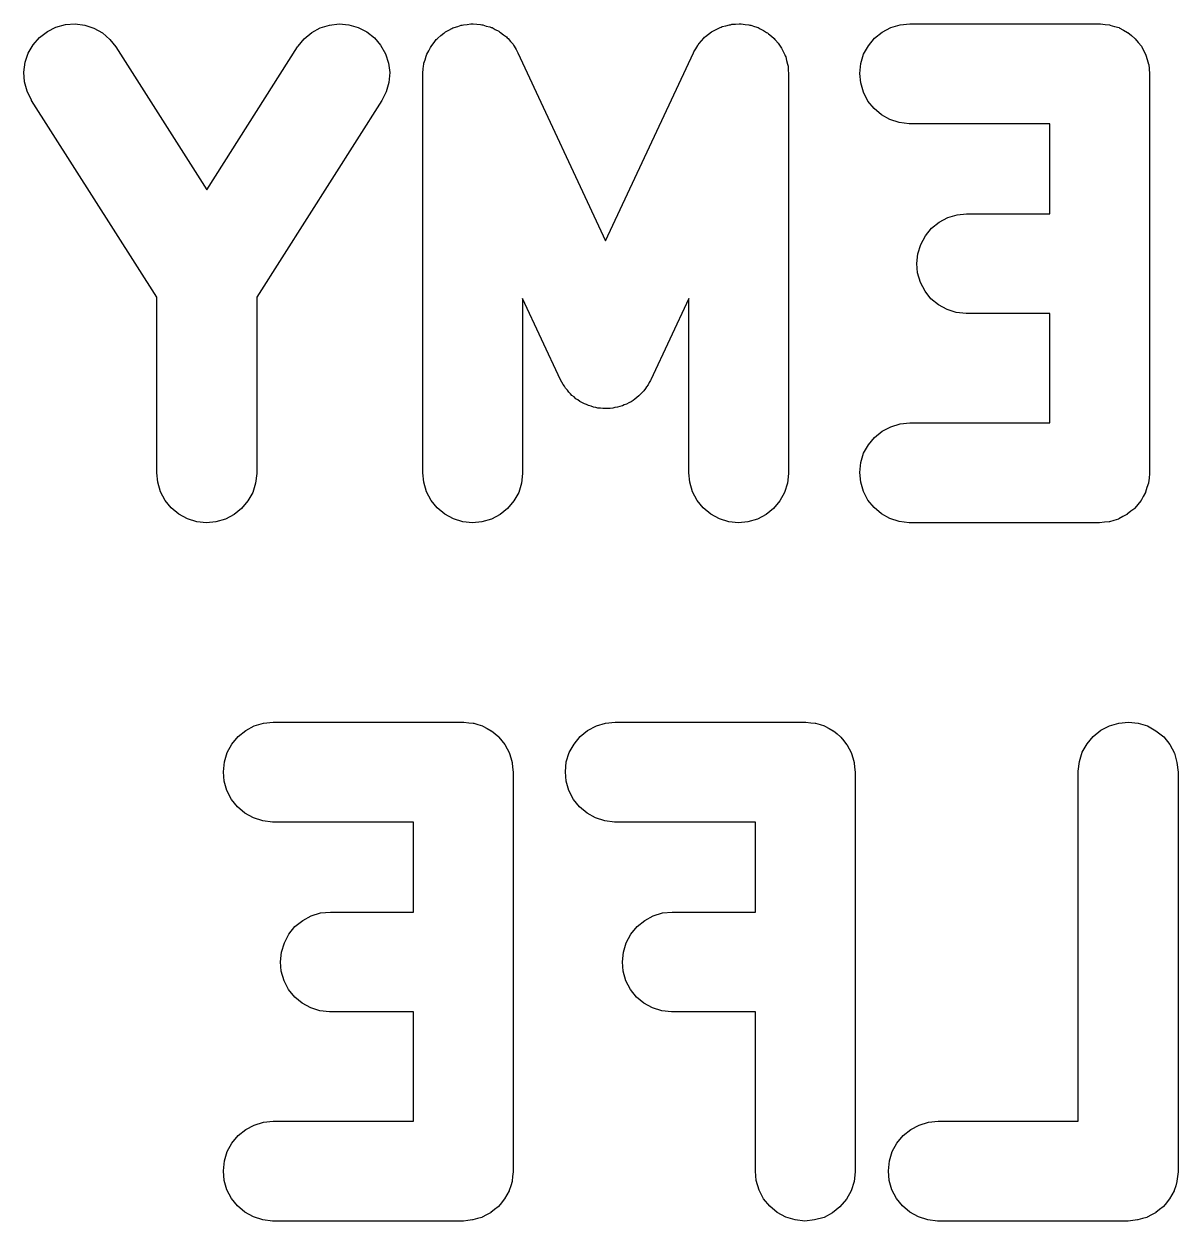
# Model space of a CAD drawing. Extents: x 119.7 to 160.3, y -116.7 to -64.
# Drawn here: x 135.777 to 140.116, y -116.679 to -112.179 of the extents above; entities that cross this region are included whole.
import ezdxf

# ---------------------------------------------------------------- set-up
doc = ezdxf.new("R2010")
doc.units = 0
doc.layers.add('BLACK', color=7, linetype='CONTINUOUS')

msp = doc.modelspace()

# ---------------------------------------------------------------- linework, layer by layer
at = {"layer": 'BLACK', "linetype": 'CONTINUOUS'}
for p, q in [((135.897, -112.191), (135.933, -112.181)), ((135.933, -112.181), (135.969, -112.179)), ((135.969, -112.179), (136.006, -112.183)), ((136.006, -112.183), (136.04, -112.195)), ((136.891, -112.194), (136.926, -112.183)), ((136.926, -112.183), (136.962, -112.179)), ((136.962, -112.179), (136.998, -112.182)), ((136.998, -112.182), (137.034, -112.192)), ((137.408, -112.188), (137.421, -112.184)), ((137.421, -112.184), (137.425, -112.183)), ((137.425, -112.183), (137.429, -112.182)), ((137.429, -112.182), (137.443, -112.181)), ((137.443, -112.181), (137.457, -112.179)), ((137.457, -112.179), (137.461, -112.179)), ((137.461, -112.179), (137.466, -112.179)), ((137.466, -112.179), (137.48, -112.18)), ((137.48, -112.18), (137.494, -112.181)), ((137.494, -112.181), (137.498, -112.182)), ((137.498, -112.182), (137.502, -112.182)), ((137.502, -112.182), (137.515, -112.187)), ((138.416, -112.186), (138.429, -112.182)), ((138.429, -112.182), (138.433, -112.182)), ((138.433, -112.182), (138.438, -112.18)), ((138.438, -112.18), (138.452, -112.18)), ((138.452, -112.18), (138.466, -112.179)), ((138.466, -112.179), (138.47, -112.179)), ((138.47, -112.179), (138.474, -112.179)), ((138.474, -112.179), (138.488, -112.181)), ((138.488, -112.181), (138.502, -112.182)), ((138.502, -112.182), (138.506, -112.184)), ((138.506, -112.184), (138.51, -112.184)), ((138.51, -112.184), (138.524, -112.189)), ((139.036, -112.193), (139.071, -112.182)), ((139.071, -112.182), (139.107, -112.179)), ((139.107, -112.179), (139.821, -112.179)), ((139.821, -112.179), (139.823, -112.179)), ((139.823, -112.179), (139.823, -112.179)), ((139.823, -112.179), (139.823, -112.179)), ((139.823, -112.179), (139.824, -112.179)), ((139.824, -112.179), (139.842, -112.181)), ((139.842, -112.181), (139.859, -112.182)), ((139.859, -112.182), (139.86, -112.183)), ((139.86, -112.183), (139.86, -112.183)), ((139.86, -112.183), (139.877, -112.188)), ((135.812, -112.257), (135.836, -112.23)), ((135.836, -112.23), (135.865, -112.207)), ((135.865, -112.207), (135.897, -112.191)), ((136.04, -112.195), (136.072, -112.213)), ((136.072, -112.213), (136.1, -112.237)), ((136.83, -112.235), (136.859, -112.211)), ((136.859, -112.211), (136.891, -112.194)), ((137.034, -112.192), (137.066, -112.209)), ((137.066, -112.209), (137.095, -112.231)), ((137.333, -112.232), (137.344, -112.223)), ((137.344, -112.223), (137.355, -112.214)), ((137.355, -112.214), (137.358, -112.212)), ((137.358, -112.212), (137.362, -112.209)), ((137.362, -112.209), (137.374, -112.203)), ((137.374, -112.203), (137.386, -112.196)), ((137.386, -112.196), (137.39, -112.194)), ((137.39, -112.194), (137.394, -112.192)), ((137.394, -112.192), (137.408, -112.188)), ((137.515, -112.187), (137.529, -112.19)), ((137.529, -112.19), (137.533, -112.192)), ((137.533, -112.192), (137.537, -112.193)), ((137.537, -112.193), (137.549, -112.2)), ((137.549, -112.2), (137.562, -112.206)), ((137.562, -112.206), (137.565, -112.209)), ((137.565, -112.209), (137.569, -112.211)), ((137.569, -112.211), (137.58, -112.22)), ((137.58, -112.22), (137.591, -112.228)), ((137.591, -112.228), (137.594, -112.231)), ((138.333, -112.232), (138.336, -112.229)), ((138.336, -112.229), (138.339, -112.226)), ((138.339, -112.226), (138.351, -112.218)), ((138.351, -112.218), (138.362, -112.209)), ((138.362, -112.209), (138.365, -112.207)), ((138.365, -112.207), (138.369, -112.205)), ((138.369, -112.205), (138.382, -112.199)), ((138.382, -112.199), (138.394, -112.192)), ((138.394, -112.192), (138.398, -112.191)), ((138.398, -112.191), (138.402, -112.189)), ((138.402, -112.189), (138.416, -112.186)), ((138.524, -112.189), (138.537, -112.193)), ((138.537, -112.193), (138.541, -112.195)), ((138.541, -112.195), (138.545, -112.197)), ((138.545, -112.197), (138.557, -112.204)), ((138.557, -112.204), (138.569, -112.211)), ((138.569, -112.211), (138.572, -112.213)), ((138.572, -112.213), (138.576, -112.216)), ((138.576, -112.216), (138.587, -112.225)), ((138.587, -112.225), (138.597, -112.234)), ((138.975, -112.233), (139.003, -112.21)), ((139.003, -112.21), (139.036, -112.193)), ((139.877, -112.188), (139.894, -112.193)), ((139.894, -112.193), (139.895, -112.194)), ((139.895, -112.194), (139.895, -112.194)), ((139.895, -112.194), (139.911, -112.202)), ((139.911, -112.202), (139.926, -112.211)), ((139.926, -112.211), (139.927, -112.211)), ((139.927, -112.211), (139.927, -112.211)), ((139.927, -112.211), (139.941, -112.223)), ((139.941, -112.223), (139.954, -112.234)), ((135.793, -112.289), (135.812, -112.257)), ((136.1, -112.237), (136.122, -112.265)), ((136.122, -112.265), (136.464, -112.803)), ((136.464, -112.803), (136.806, -112.265)), ((136.806, -112.265), (136.808, -112.263)), ((136.808, -112.263), (136.83, -112.235)), ((137.095, -112.231), (137.118, -112.259)), ((137.118, -112.259), (137.136, -112.291)), ((137.299, -112.28), (137.305, -112.267)), ((137.305, -112.267), (137.308, -112.264)), ((137.308, -112.264), (137.31, -112.26)), ((137.31, -112.26), (137.319, -112.249)), ((137.319, -112.249), (137.327, -112.238)), ((137.327, -112.238), (137.33, -112.235)), ((137.33, -112.235), (137.333, -112.232)), ((137.594, -112.231), (137.597, -112.234)), ((137.597, -112.234), (137.606, -112.245)), ((137.606, -112.245), (137.616, -112.255)), ((137.616, -112.255), (137.618, -112.259)), ((137.618, -112.259), (137.62, -112.262)), ((137.62, -112.262), (137.627, -112.275)), ((137.627, -112.275), (137.634, -112.287)), ((138.295, -112.284), (138.303, -112.272)), ((138.303, -112.272), (138.31, -112.26)), ((138.31, -112.26), (138.312, -112.257)), ((138.312, -112.257), (138.315, -112.253)), ((138.315, -112.253), (138.324, -112.243)), ((138.324, -112.243), (138.333, -112.232)), ((138.597, -112.234), (138.6, -112.237)), ((138.6, -112.237), (138.603, -112.24)), ((138.603, -112.24), (138.612, -112.251)), ((138.612, -112.251), (138.62, -112.262)), ((138.62, -112.262), (138.622, -112.266)), ((138.622, -112.266), (138.625, -112.27)), ((138.625, -112.27), (138.631, -112.282)), ((138.934, -112.293), (138.952, -112.261)), ((138.952, -112.261), (138.975, -112.233)), ((139.954, -112.234), (139.955, -112.234)), ((139.955, -112.234), (139.955, -112.235)), ((139.955, -112.235), (139.966, -112.249)), ((139.966, -112.249), (139.978, -112.262)), ((139.978, -112.262), (139.978, -112.263)), ((139.978, -112.263), (139.978, -112.263)), ((139.978, -112.263), (139.986, -112.279)), ((135.782, -112.323), (135.793, -112.289)), ((137.136, -112.291), (137.147, -112.326)), ((137.281, -112.327), (137.285, -112.314)), ((137.285, -112.314), (137.289, -112.3)), ((137.289, -112.3), (137.291, -112.296)), ((137.291, -112.296), (137.292, -112.292)), ((137.292, -112.292), (137.299, -112.28)), ((137.634, -112.287), (137.964, -112.994)), ((137.964, -112.994), (138.294, -112.287)), ((138.294, -112.287), (138.295, -112.284)), ((138.631, -112.282), (138.638, -112.295)), ((138.638, -112.295), (138.639, -112.299)), ((138.639, -112.299), (138.641, -112.303)), ((138.641, -112.303), (138.644, -112.316)), ((138.644, -112.316), (138.648, -112.33)), ((138.923, -112.328), (138.934, -112.293)), ((139.986, -112.279), (139.995, -112.295)), ((139.995, -112.295), (139.995, -112.295)), ((139.995, -112.295), (139.995, -112.296)), ((139.995, -112.296), (140, -112.313)), ((140, -112.313), (140.005, -112.33)), ((135.777, -112.36), (135.782, -112.323)), ((135.779, -112.396), (135.777, -112.36)), ((137.147, -112.326), (137.152, -112.362)), ((137.152, -112.362), (137.149, -112.399)), ((137.277, -112.363), (137.278, -112.349)), ((137.277, -112.366), (137.277, -112.363)), ((137.278, -112.349), (137.279, -112.336)), ((137.279, -112.336), (137.28, -112.331)), ((137.28, -112.331), (137.281, -112.327)), ((138.648, -112.33), (138.649, -112.334)), ((138.649, -112.334), (138.65, -112.338)), ((138.65, -112.338), (138.65, -112.352)), ((138.65, -112.352), (138.652, -112.366)), ((138.92, -112.365), (138.923, -112.328)), ((138.923, -112.401), (138.92, -112.365)), ((140.005, -112.33), (140.005, -112.33)), ((140.005, -112.33), (140.006, -112.331)), ((140.006, -112.331), (140.007, -112.348)), ((140.007, -112.348), (140.009, -112.366)), ((135.789, -112.432), (135.779, -112.396)), ((137.149, -112.399), (137.139, -112.434)), ((137.277, -113.866), (137.277, -112.366)), ((138.652, -112.366), (138.652, -113.866)), ((138.933, -112.436), (138.923, -112.401)), ((140.009, -112.366), (140.009, -113.866)), ((135.805, -112.465), (135.789, -112.432)), ((137.139, -112.434), (137.122, -112.467)), ((138.95, -112.469), (138.933, -112.436)), ((135.806, -112.467), (135.805, -112.465)), ((136.277, -113.206), (135.806, -112.467)), ((137.122, -112.467), (136.652, -113.206)), ((138.973, -112.497), (138.95, -112.469)), ((139.001, -112.521), (138.973, -112.497)), ((139.033, -112.538), (139.001, -112.521)), ((139.068, -112.549), (139.033, -112.538)), ((139.105, -112.554), (139.068, -112.549)), ((139.107, -112.554), (139.105, -112.554)), ((139.634, -112.554), (139.107, -112.554)), ((139.634, -112.893), (139.634, -112.554)), ((139.25, -112.907), (139.285, -112.896)), ((139.285, -112.896), (139.321, -112.893)), ((139.321, -112.893), (139.634, -112.893)), ((139.166, -112.976), (139.189, -112.947)), ((139.189, -112.947), (139.218, -112.924)), ((139.218, -112.924), (139.25, -112.907)), ((139.149, -113.008), (139.166, -112.976)), ((139.138, -113.043), (139.149, -113.008)), ((139.134, -113.079), (139.138, -113.043)), ((139.137, -113.115), (139.134, -113.079)), ((139.148, -113.151), (139.137, -113.115)), ((139.165, -113.183), (139.148, -113.151)), ((136.277, -113.866), (136.277, -113.206)), ((136.652, -113.206), (136.652, -113.866)), ((137.794, -113.517), (137.652, -113.211)), ((137.652, -113.211), (137.652, -113.866)), ((138.277, -113.211), (138.134, -113.517)), ((138.277, -113.866), (138.277, -113.211)), ((139.187, -113.212), (139.165, -113.183)), ((139.215, -113.235), (139.187, -113.212)), ((139.248, -113.253), (139.215, -113.235)), ((139.282, -113.264), (139.248, -113.253)), ((139.319, -113.268), (139.282, -113.264)), ((139.321, -113.268), (139.319, -113.268)), ((139.634, -113.268), (139.321, -113.268)), ((139.634, -113.679), (139.634, -113.268)), ((137.799, -113.525), (137.794, -113.517)), ((137.804, -113.534), (137.799, -113.525)), ((137.809, -113.541), (137.804, -113.534)), ((138.128, -113.527), (138.124, -113.536)), ((138.133, -113.519), (138.128, -113.527)), ((138.134, -113.517), (138.133, -113.519)), ((137.813, -113.548), (137.809, -113.541)), ((137.82, -113.556), (137.813, -113.548)), ((137.825, -113.563), (137.82, -113.556)), ((137.832, -113.569), (137.825, -113.563)), ((137.837, -113.576), (137.832, -113.569)), ((137.845, -113.581), (137.837, -113.576)), ((138.089, -113.577), (138.081, -113.583)), ((138.095, -113.571), (138.089, -113.577)), ((138.101, -113.565), (138.095, -113.571)), ((138.107, -113.558), (138.101, -113.565)), ((138.114, -113.55), (138.107, -113.558)), ((138.118, -113.543), (138.114, -113.55)), ((138.124, -113.536), (138.118, -113.543)), ((137.852, -113.588), (137.845, -113.581)), ((137.86, -113.592), (137.852, -113.588)), ((137.867, -113.598), (137.86, -113.592)), ((137.875, -113.602), (137.867, -113.598)), ((137.884, -113.607), (137.875, -113.602)), ((137.892, -113.61), (137.884, -113.607)), ((137.9, -113.613), (137.892, -113.61)), ((137.909, -113.616), (137.9, -113.613)), ((137.918, -113.619), (137.909, -113.616)), ((137.927, -113.621), (137.918, -113.619)), ((137.935, -113.623), (137.927, -113.621)), ((137.945, -113.623), (137.935, -113.623)), ((137.954, -113.625), (137.945, -113.623)), ((137.963, -113.624), (137.954, -113.625)), ((137.972, -113.625), (137.963, -113.624)), ((137.981, -113.624), (137.972, -113.625)), ((137.991, -113.623), (137.981, -113.624)), ((137.999, -113.621), (137.991, -113.623)), ((138.008, -113.62), (137.999, -113.621)), ((138.017, -113.617), (138.008, -113.62)), ((138.027, -113.614), (138.017, -113.617)), ((138.034, -113.611), (138.027, -113.614)), ((138.042, -113.608), (138.034, -113.611)), ((138.051, -113.603), (138.042, -113.608)), ((138.06, -113.599), (138.051, -113.603)), ((138.067, -113.594), (138.06, -113.599)), ((138.074, -113.59), (138.067, -113.594)), ((138.081, -113.583), (138.074, -113.59)), ((138.975, -113.733), (139.003, -113.71)), ((139.003, -113.71), (139.036, -113.693)), ((139.036, -113.693), (139.071, -113.682)), ((139.071, -113.682), (139.107, -113.679)), ((139.107, -113.679), (139.634, -113.679)), ((138.952, -113.761), (138.975, -113.733)), ((138.923, -113.828), (138.934, -113.793)), ((138.934, -113.793), (138.952, -113.761)), ((138.92, -113.865), (138.923, -113.828)), ((136.28, -113.902), (136.277, -113.866)), ((136.652, -113.869), (136.648, -113.905)), ((136.652, -113.866), (136.652, -113.869)), ((137.28, -113.902), (137.277, -113.866)), ((137.652, -113.869), (137.648, -113.905)), ((137.652, -113.866), (137.652, -113.869)), ((138.28, -113.902), (138.277, -113.866)), ((138.652, -113.869), (138.648, -113.905)), ((138.652, -113.866), (138.652, -113.869)), ((138.923, -113.901), (138.92, -113.865)), ((140.007, -113.886), (140.005, -113.904)), ((140.009, -113.869), (140.007, -113.886)), ((140.009, -113.866), (140.009, -113.867)), ((140.009, -113.867), (140.009, -113.867)), ((140.009, -113.867), (140.009, -113.867)), ((140.009, -113.867), (140.009, -113.869)), ((136.291, -113.938), (136.28, -113.902)), ((136.308, -113.97), (136.291, -113.938)), ((136.637, -113.94), (136.619, -113.972)), ((136.648, -113.905), (136.637, -113.94)), ((137.291, -113.938), (137.28, -113.902)), ((137.308, -113.97), (137.291, -113.938)), ((137.637, -113.94), (137.619, -113.972)), ((137.648, -113.905), (137.637, -113.94)), ((138.291, -113.938), (138.28, -113.902)), ((138.308, -113.97), (138.291, -113.938)), ((138.637, -113.94), (138.619, -113.972)), ((138.648, -113.905), (138.637, -113.94)), ((138.933, -113.936), (138.923, -113.901)), ((138.95, -113.969), (138.933, -113.936)), ((139.994, -113.94), (139.985, -113.955)), ((139.999, -113.922), (139.994, -113.939)), ((139.994, -113.939), (139.994, -113.939)), ((139.994, -113.939), (139.994, -113.94)), ((140.005, -113.905), (139.999, -113.922)), ((140.005, -113.904), (140.005, -113.904)), ((140.005, -113.904), (140.005, -113.905)), ((136.331, -113.998), (136.308, -113.97)), ((136.619, -113.972), (136.595, -114)), ((137.331, -113.998), (137.308, -113.97)), ((137.619, -113.972), (137.595, -114)), ((138.331, -113.998), (138.308, -113.97)), ((138.619, -113.972), (138.595, -114)), ((138.973, -113.997), (138.95, -113.969)), ((139.965, -113.985), (139.954, -113.999)), ((139.976, -113.972), (139.965, -113.985)), ((139.977, -113.971), (139.976, -113.971)), ((139.976, -113.971), (139.976, -113.972)), ((139.985, -113.955), (139.977, -113.971)), ((136.359, -114.022), (136.331, -113.998)), ((136.392, -114.039), (136.359, -114.022)), ((136.567, -114.023), (136.535, -114.04)), ((136.595, -114), (136.567, -114.023)), ((137.359, -114.022), (137.331, -113.998)), ((137.392, -114.039), (137.359, -114.022)), ((137.567, -114.023), (137.535, -114.04)), ((137.595, -114), (137.567, -114.023)), ((138.359, -114.022), (138.331, -113.998)), ((138.392, -114.039), (138.359, -114.022)), ((138.567, -114.023), (138.535, -114.04)), ((138.595, -114), (138.567, -114.023)), ((139.001, -114.021), (138.973, -113.997)), ((139.033, -114.038), (139.001, -114.021)), ((139.924, -114.023), (139.908, -114.031)), ((139.925, -114.023), (139.924, -114.023)), ((139.939, -114.011), (139.925, -114.022)), ((139.925, -114.022), (139.925, -114.023)), ((139.953, -114), (139.939, -114.011)), ((139.954, -113.999), (139.953, -114)), ((139.953, -114), (139.953, -114)), ((136.427, -114.05), (136.392, -114.039)), ((136.463, -114.054), (136.427, -114.05)), ((136.499, -114.05), (136.463, -114.054)), ((136.535, -114.04), (136.499, -114.05)), ((137.427, -114.05), (137.392, -114.039)), ((137.463, -114.054), (137.427, -114.05)), ((137.499, -114.05), (137.463, -114.054)), ((137.535, -114.04), (137.499, -114.05)), ((138.427, -114.05), (138.392, -114.039)), ((138.463, -114.054), (138.427, -114.05)), ((138.499, -114.05), (138.463, -114.054)), ((138.535, -114.04), (138.499, -114.05)), ((139.068, -114.049), (139.033, -114.038)), ((139.105, -114.054), (139.068, -114.049)), ((139.107, -114.054), (139.105, -114.054)), ((139.821, -114.054), (139.107, -114.054)), ((139.839, -114.052), (139.821, -114.054)), ((139.857, -114.05), (139.839, -114.052)), ((139.858, -114.05), (139.857, -114.05)), ((139.857, -114.05), (139.857, -114.05)), ((139.875, -114.045), (139.858, -114.05)), ((139.892, -114.04), (139.875, -114.045)), ((139.893, -114.039), (139.892, -114.04)), ((139.892, -114.04), (139.892, -114.04)), ((139.908, -114.031), (139.893, -114.039)), ((136.582, -114.858), (136.611, -114.835)), ((136.611, -114.835), (136.643, -114.818)), ((136.643, -114.818), (136.678, -114.807)), ((136.678, -114.807), (136.714, -114.804)), ((136.714, -114.804), (137.429, -114.804)), ((137.429, -114.804), (137.43, -114.804)), ((137.43, -114.804), (137.43, -114.804)), ((137.43, -114.804), (137.43, -114.804)), ((137.43, -114.804), (137.431, -114.804)), ((137.431, -114.804), (137.449, -114.806)), ((137.449, -114.806), (137.466, -114.807)), ((137.466, -114.807), (137.467, -114.808)), ((137.467, -114.808), (137.468, -114.808)), ((137.468, -114.808), (137.484, -114.813)), ((137.484, -114.813), (137.501, -114.818)), ((137.501, -114.818), (137.502, -114.819)), ((137.502, -114.819), (137.502, -114.819)), ((137.502, -114.819), (137.518, -114.827)), ((137.518, -114.827), (137.533, -114.836)), ((137.533, -114.836), (137.534, -114.836)), ((137.534, -114.836), (137.535, -114.836)), ((137.535, -114.836), (137.548, -114.848)), ((137.868, -114.858), (137.896, -114.835)), ((137.896, -114.835), (137.929, -114.818)), ((137.929, -114.818), (137.964, -114.807)), ((137.964, -114.807), (138, -114.804)), ((138, -114.804), (138.714, -114.804)), ((138.714, -114.804), (138.716, -114.804)), ((138.716, -114.804), (138.716, -114.804)), ((138.716, -114.804), (138.716, -114.804)), ((138.716, -114.804), (138.717, -114.804)), ((138.717, -114.804), (138.735, -114.806)), ((138.735, -114.806), (138.752, -114.807)), ((138.752, -114.807), (138.753, -114.808)), ((138.753, -114.808), (138.753, -114.808)), ((138.753, -114.808), (138.77, -114.813)), ((138.77, -114.813), (138.787, -114.818)), ((138.787, -114.818), (138.788, -114.819)), ((138.788, -114.819), (138.788, -114.819)), ((138.788, -114.819), (138.804, -114.827)), ((138.804, -114.827), (138.819, -114.836)), ((138.819, -114.836), (138.82, -114.836)), ((138.82, -114.836), (138.82, -114.836)), ((138.82, -114.836), (138.834, -114.848)), ((139.797, -114.857), (139.826, -114.834)), ((139.826, -114.834), (139.858, -114.817)), ((139.858, -114.817), (139.893, -114.807)), ((139.893, -114.807), (139.93, -114.804)), ((139.93, -114.804), (139.966, -114.807)), ((139.966, -114.807), (140.001, -114.818)), ((140.001, -114.818), (140.033, -114.836)), ((140.033, -114.836), (140.062, -114.859)), ((136.559, -114.886), (136.582, -114.858)), ((137.548, -114.848), (137.562, -114.859)), ((137.562, -114.859), (137.562, -114.859)), ((137.562, -114.859), (137.563, -114.86)), ((137.563, -114.86), (137.574, -114.874)), ((137.574, -114.874), (137.585, -114.887)), ((137.845, -114.886), (137.868, -114.858)), ((138.834, -114.848), (138.847, -114.859)), ((138.847, -114.859), (138.848, -114.859)), ((138.848, -114.859), (138.848, -114.86)), ((138.848, -114.86), (138.859, -114.874)), ((138.859, -114.874), (138.87, -114.887)), ((139.756, -114.917), (139.774, -114.885)), ((139.774, -114.885), (139.797, -114.857)), ((140.062, -114.859), (140.085, -114.887)), ((136.531, -114.953), (136.541, -114.918)), ((136.541, -114.918), (136.559, -114.886)), ((137.585, -114.887), (137.585, -114.888)), ((137.585, -114.888), (137.585, -114.888)), ((137.585, -114.888), (137.594, -114.904)), ((137.594, -114.904), (137.602, -114.92)), ((137.602, -114.92), (137.602, -114.92)), ((137.602, -114.92), (137.602, -114.921)), ((137.602, -114.921), (137.607, -114.938)), ((137.816, -114.953), (137.827, -114.918)), ((137.827, -114.918), (137.845, -114.886)), ((138.87, -114.887), (138.871, -114.888)), ((138.871, -114.888), (138.871, -114.888)), ((138.871, -114.888), (138.879, -114.904)), ((138.879, -114.904), (138.888, -114.92)), ((138.888, -114.92), (138.888, -114.92)), ((138.888, -114.92), (138.888, -114.921)), ((138.888, -114.921), (138.893, -114.938)), ((139.745, -114.952), (139.756, -114.917)), ((140.085, -114.887), (140.102, -114.92)), ((140.102, -114.92), (140.112, -114.955)), ((136.527, -114.99), (136.531, -114.953)), ((137.607, -114.938), (137.612, -114.955)), ((137.612, -114.955), (137.613, -114.955)), ((137.613, -114.955), (137.613, -114.956)), ((137.613, -114.956), (137.614, -114.973)), ((137.614, -114.973), (137.616, -114.991)), ((137.813, -114.99), (137.816, -114.953)), ((138.893, -114.938), (138.898, -114.955)), ((138.898, -114.955), (138.898, -114.955)), ((138.898, -114.955), (138.898, -114.956)), ((138.898, -114.956), (138.9, -114.973)), ((138.9, -114.973), (138.902, -114.991)), ((139.741, -114.988), (139.745, -114.952)), ((140.112, -114.955), (140.116, -114.991)), ((136.53, -115.026), (136.527, -114.99)), ((137.616, -114.991), (137.616, -116.491)), ((137.816, -115.026), (137.813, -114.99)), ((138.902, -114.991), (138.902, -116.491)), ((139.741, -114.991), (139.741, -114.988)), ((139.741, -116.304), (139.741, -114.991)), ((140.116, -114.991), (140.116, -116.491)), ((136.54, -115.061), (136.53, -115.026)), ((136.557, -115.094), (136.54, -115.061)), ((137.826, -115.061), (137.816, -115.026)), ((137.843, -115.094), (137.826, -115.061)), ((136.58, -115.122), (136.557, -115.094)), ((137.866, -115.122), (137.843, -115.094)), ((136.608, -115.146), (136.58, -115.122)), ((136.64, -115.163), (136.608, -115.146)), ((137.894, -115.146), (137.866, -115.122)), ((137.926, -115.163), (137.894, -115.146)), ((136.675, -115.174), (136.64, -115.163)), ((136.712, -115.179), (136.675, -115.174)), ((136.714, -115.179), (136.712, -115.179)), ((137.241, -115.179), (136.714, -115.179)), ((137.241, -115.518), (137.241, -115.179)), ((137.961, -115.174), (137.926, -115.163)), ((137.997, -115.179), (137.961, -115.174)), ((138, -115.179), (137.997, -115.179)), ((138.527, -115.179), (138, -115.179)), ((138.527, -115.518), (138.527, -115.179)), ((136.796, -115.572), (136.825, -115.549)), ((136.825, -115.549), (136.857, -115.532)), ((136.857, -115.532), (136.892, -115.521)), ((136.892, -115.521), (136.929, -115.518)), ((136.929, -115.518), (137.241, -115.518)), ((138.082, -115.572), (138.111, -115.549)), ((138.111, -115.549), (138.143, -115.532)), ((138.143, -115.532), (138.178, -115.521)), ((138.178, -115.521), (138.214, -115.518)), ((138.214, -115.518), (138.527, -115.518)), ((136.756, -115.633), (136.773, -115.601)), ((136.773, -115.601), (136.796, -115.572)), ((138.041, -115.633), (138.059, -115.601)), ((138.059, -115.601), (138.082, -115.572)), ((136.745, -115.668), (136.756, -115.633)), ((138.031, -115.668), (138.041, -115.633)), ((136.741, -115.704), (136.745, -115.668)), ((138.027, -115.704), (138.031, -115.668)), ((136.744, -115.74), (136.741, -115.704)), ((136.755, -115.776), (136.744, -115.74)), ((138.03, -115.74), (138.027, -115.704)), ((138.04, -115.776), (138.03, -115.74)), ((136.772, -115.808), (136.755, -115.776)), ((138.057, -115.808), (138.04, -115.776)), ((136.795, -115.837), (136.772, -115.808)), ((138.08, -115.837), (138.057, -115.808)), ((136.823, -115.86), (136.795, -115.837)), ((136.855, -115.878), (136.823, -115.86)), ((138.108, -115.86), (138.08, -115.837)), ((138.14, -115.878), (138.108, -115.86)), ((136.89, -115.889), (136.855, -115.878)), ((136.926, -115.893), (136.89, -115.889)), ((136.929, -115.893), (136.926, -115.893)), ((137.241, -115.893), (136.929, -115.893)), ((137.241, -116.304), (137.241, -115.893)), ((138.175, -115.889), (138.14, -115.878)), ((138.212, -115.893), (138.175, -115.889)), ((138.214, -115.893), (138.212, -115.893)), ((138.527, -115.893), (138.214, -115.893)), ((138.527, -116.491), (138.527, -115.893)), ((136.611, -116.335), (136.643, -116.318)), ((136.643, -116.318), (136.678, -116.307)), ((136.678, -116.307), (136.714, -116.304)), ((136.714, -116.304), (137.241, -116.304)), ((139.111, -116.335), (139.143, -116.318)), ((139.143, -116.318), (139.178, -116.307)), ((139.178, -116.307), (139.214, -116.304)), ((139.214, -116.304), (139.741, -116.304)), ((136.559, -116.386), (136.582, -116.358)), ((136.582, -116.358), (136.611, -116.335)), ((139.059, -116.386), (139.082, -116.358)), ((139.082, -116.358), (139.111, -116.335)), ((136.541, -116.418), (136.559, -116.386)), ((139.041, -116.418), (139.059, -116.386)), ((136.527, -116.49), (136.531, -116.453)), ((136.531, -116.453), (136.541, -116.418)), ((139.027, -116.49), (139.031, -116.453)), ((139.031, -116.453), (139.041, -116.418)), ((136.53, -116.526), (136.527, -116.49)), ((137.616, -116.494), (137.614, -116.511)), ((137.616, -116.491), (137.616, -116.492)), ((137.616, -116.492), (137.616, -116.492)), ((137.616, -116.492), (137.616, -116.492)), ((137.616, -116.492), (137.616, -116.494)), ((138.53, -116.527), (138.527, -116.491)), ((138.902, -116.494), (138.898, -116.53)), ((138.902, -116.491), (138.902, -116.494)), ((139.03, -116.526), (139.027, -116.49)), ((140.116, -116.494), (140.114, -116.511)), ((140.116, -116.491), (140.116, -116.492)), ((140.116, -116.492), (140.116, -116.492)), ((140.116, -116.492), (140.116, -116.492)), ((140.116, -116.492), (140.116, -116.494)), ((136.54, -116.561), (136.53, -116.526)), ((137.607, -116.547), (137.601, -116.564)), ((137.612, -116.53), (137.607, -116.547)), ((137.614, -116.511), (137.612, -116.529)), ((137.612, -116.529), (137.612, -116.529)), ((137.612, -116.529), (137.612, -116.53)), ((138.541, -116.563), (138.53, -116.527)), ((138.898, -116.53), (138.887, -116.565)), ((139.04, -116.561), (139.03, -116.526)), ((140.107, -116.547), (140.101, -116.564)), ((140.112, -116.53), (140.107, -116.547)), ((140.114, -116.511), (140.112, -116.529)), ((140.112, -116.529), (140.112, -116.529)), ((140.112, -116.529), (140.112, -116.53)), ((136.557, -116.594), (136.54, -116.561)), ((136.58, -116.622), (136.557, -116.594)), ((137.592, -116.58), (137.584, -116.596)), ((137.601, -116.565), (137.592, -116.58)), ((137.601, -116.564), (137.601, -116.564)), ((137.601, -116.564), (137.601, -116.565)), ((138.558, -116.595), (138.541, -116.563)), ((138.581, -116.623), (138.558, -116.595)), ((138.887, -116.565), (138.869, -116.597)), ((139.057, -116.594), (139.04, -116.561)), ((139.08, -116.622), (139.057, -116.594)), ((140.092, -116.58), (140.084, -116.596)), ((140.101, -116.565), (140.092, -116.58)), ((140.101, -116.564), (140.101, -116.564)), ((140.101, -116.564), (140.101, -116.565)), ((136.608, -116.646), (136.58, -116.622)), ((137.546, -116.636), (137.532, -116.647)), ((137.56, -116.625), (137.546, -116.636)), ((137.561, -116.624), (137.56, -116.625)), ((137.56, -116.625), (137.56, -116.625)), ((137.572, -116.61), (137.561, -116.624)), ((137.583, -116.597), (137.572, -116.61)), ((137.584, -116.596), (137.583, -116.597)), ((137.584, -116.596), (137.584, -116.596)), ((138.609, -116.647), (138.581, -116.623)), ((138.845, -116.625), (138.817, -116.648)), ((138.869, -116.597), (138.845, -116.625)), ((139.108, -116.646), (139.08, -116.622)), ((140.046, -116.636), (140.032, -116.647)), ((140.06, -116.625), (140.046, -116.636)), ((140.061, -116.624), (140.06, -116.625)), ((140.06, -116.625), (140.06, -116.625)), ((140.072, -116.61), (140.061, -116.624)), ((140.083, -116.597), (140.072, -116.61)), ((140.084, -116.596), (140.083, -116.597)), ((140.084, -116.596), (140.084, -116.596)), ((136.64, -116.663), (136.608, -116.646)), ((136.675, -116.674), (136.64, -116.663)), ((136.712, -116.679), (136.675, -116.674)), ((136.714, -116.679), (136.712, -116.679)), ((137.429, -116.679), (136.714, -116.679)), ((137.446, -116.677), (137.429, -116.679)), ((137.464, -116.675), (137.446, -116.677)), ((137.465, -116.675), (137.464, -116.675)), ((137.464, -116.675), (137.464, -116.675)), ((137.482, -116.67), (137.465, -116.675)), ((137.499, -116.665), (137.482, -116.67)), ((137.5, -116.664), (137.499, -116.665)), ((137.499, -116.665), (137.499, -116.665)), ((137.516, -116.656), (137.5, -116.664)), ((137.531, -116.648), (137.516, -116.656)), ((137.532, -116.648), (137.531, -116.648)), ((137.532, -116.647), (137.532, -116.648)), ((138.642, -116.664), (138.609, -116.647)), ((138.677, -116.675), (138.642, -116.664)), ((138.713, -116.679), (138.677, -116.675)), ((138.749, -116.675), (138.713, -116.679)), ((138.785, -116.665), (138.749, -116.675)), ((138.817, -116.648), (138.785, -116.665)), ((139.14, -116.663), (139.108, -116.646)), ((139.175, -116.674), (139.14, -116.663)), ((139.212, -116.679), (139.175, -116.674)), ((139.214, -116.679), (139.212, -116.679)), ((139.929, -116.679), (139.214, -116.679)), ((139.946, -116.677), (139.929, -116.679)), ((139.964, -116.675), (139.946, -116.677)), ((139.965, -116.675), (139.964, -116.675)), ((139.964, -116.675), (139.964, -116.675)), ((139.982, -116.67), (139.965, -116.675)), ((139.999, -116.665), (139.982, -116.67)), ((140, -116.664), (139.999, -116.665)), ((139.999, -116.665), (139.999, -116.665)), ((140.016, -116.656), (140, -116.664)), ((140.031, -116.648), (140.016, -116.656)), ((140.032, -116.648), (140.031, -116.648)), ((140.032, -116.647), (140.032, -116.648))]:
    msp.add_line(p, q, dxfattribs=at)

doc.saveas('drawing.dxf')
